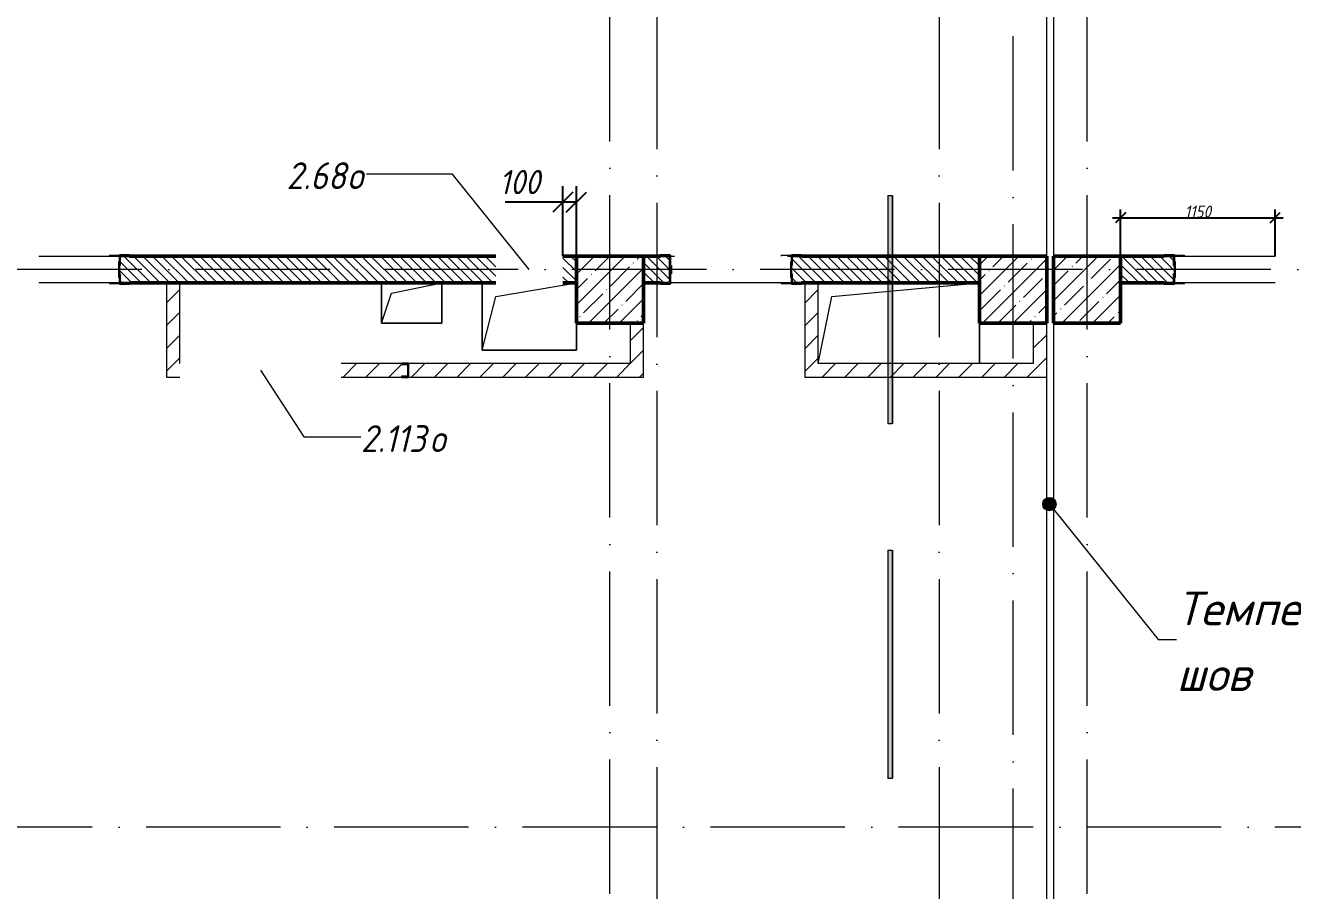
# Model space of a CAD drawing. Header units: millimetres. Extents: x -537608 to 253996, y -217170 to 186033.
# Drawn here: x -120398 to -110968, y -55380 to -48940 of the extents above; entities that cross this region are included whole.
import ezdxf

# ---------------------------------------------------------------- set-up
doc = ezdxf.new("R2010")
doc.units = ezdxf.units.MM
doc.linetypes.add('50_200_ШТРИХ_1Т_ш5_п1_п1_', pattern=[1400, 1000, -200, 0, -200])
for name, color, linetype, lineweight in [('A-____-____-DIMS', 7, 'Continuous', 9), ('A-FLOR-____-OTLN', 7, 'Continuous', 9), ('A-GENM-____-MCUT', 7, 'Continuous', 25), ('A-GENM-____-OTLN', 7, 'Continuous', 9), ('A-GENM-____-OTLN-1', 7, 'Continuous', 25), ('A-GLAZ-____-IDEN', 7, 'Continuous', 9), ('A-GLAZ-____-OTLN', 7, 'Continuous', 9), ('A-WALL-____-MCUT-2', 7, 'Continuous', 50), ('A-WALL-____-PATT-1', 7, 'Continuous', 9), ('A-WALL-FNSH-MCUT-1', 7, 'Continuous', 9), ('G-____-____-TEXT', 7, 'Continuous', 9), ('I-WALL-____-OTLN', 7, 'Continuous', 9), ('S-COLS-____-MCUT', 7, 'Continuous', 50), ('S-COLS-____-OTLN', 7, 'Continuous', 9), ('S-GRID-____-OTLN-1', 7, '50_200_ШТРИХ_1Т_ш5_п1_п1_', 9)]:
    doc.layers.add(name, color=color, linetype=linetype, lineweight=lineweight)
doc.layers.add('A-GLAZ-____-OTLN-1', color=7, linetype='Continuous', lineweight=9, true_color=0xc0c0c0)
doc.styles.add('ISOCPEUR_I', font='isocpeui.ttf', dxfattribs={"height": 300})
doc.styles.add('ISOCPEUR_I_10', font='isocpeui.ttf', dxfattribs={"width": 0.9, "height": 180})
doc.styles.add('ISOCPEUR_I_7', font='isocpeui.ttf', dxfattribs={"width": 0.9, "height": 90})
doc.styles.add('ISOCPEUR_I_9', font='isocpeui.ttf', dxfattribs={"width": 0.9, "height": 250})
doc.dimstyles.new('ISO-1_8_0_9К_СРЕДНИЙ_Кладочные_2', dxfattribs={"dimscale": 304.8, "dimtxt": 89.638306, "dimasz": 0.246063, "dimexe": 0.19685, "dimexo": 0, "dimgap": 0, "dimtad": 1, "dimdec": 3, "dimrnd": 0.001, "dimdsep": 46, "dimtxsty": 'ISOCPEUR_I_7', "dimblk1": 'OBLIQUE', "dimblk2": 'OBLIQUE', "dimsah": 1, "dimcen": 0.09, "dimdle": 0.19685, "dimazin": 0, "dimtfac": 1, "dimtdec": 4, "dimtix": 1, "dimtmove": 1, "dimatfit": 3, "dimfxl": 1, "dimtvp": 1, "dimtolj": 1, "dimtzin": 0, "dimarcsym": 2})
doc.dimstyles.new('ISO-1_8_0_9К_СРЕДНИЙ_Кладочные_3', dxfattribs={"dimscale": 304.8, "dimtxt": 179.276612, "dimasz": 0.492126, "dimexe": 0.393701, "dimexo": 0, "dimgap": 0, "dimtad": 1, "dimdec": 3, "dimrnd": 0.001, "dimdsep": 46, "dimtxsty": 'ISOCPEUR_I_10', "dimblk1": 'OBLIQUE', "dimblk2": 'OBLIQUE', "dimsah": 1, "dimcen": 0.09, "dimdle": 0.393701, "dimazin": 0, "dimtfac": 1, "dimtdec": 4, "dimtix": 1, "dimtmove": 0, "dimatfit": 3, "dimfxl": 1, "dimtvp": 1, "dimtolj": 1, "dimtzin": 0, "dimarcsym": 2})
pattern_1 = [(45, (-184647.67, -56738.29), (-84.85281, 84.85281), [])]
pattern_2 = [(135, (-184647.673, -56738.29), (-35.35534, -35.35534), [])]

# ---------------------------------------------------------------- blocks, each defined once
blk = doc.blocks.new('BSC_Колонна _Прямоугольная - 500х500-V56-АР1_План отверстий 2 этажа в осях 1-64_А-ГГ')
at = {"layer": 'S-COLS-____-OTLN'}
h = blk.add_hatch(dxfattribs=at)
h.set_pattern_fill('FP_85', color=256, style=0, pattern_type=2)
h.set_pattern_definition([(45, (-68600, -5831.04), (-114.04925, 114.04925), []), (45, (-68485.95, -5831.04), (-114.04925, 114.04925), [201.613, -40.323, 3.353, -36.97])])
h.paths.add_polyline_path([(-250, -250), (250, -250), (250, 250), (-250, 250)], flags=0)
at = {"layer": 'S-COLS-____-MCUT'}
for p, q in [((250, 250), (-250, 250)), ((-250, 250), (-250, -250)), ((250, -250), (250, 250)), ((-250, -250), (250, -250))]:
    blk.add_line(p, q, dxfattribs=at)
blk = doc.blocks.new('BSC_Колонна _Прямоугольная - 500х500-V113-АР1_План отверстий 2 этажа в осях 1-64_А-ГГ')
at = {"layer": 'S-COLS-____-OTLN'}
h = blk.add_hatch(dxfattribs=at)
h.set_pattern_fill('FP_142', color=256, style=0, pattern_type=2)
h.set_pattern_definition([(45, (-71600, -5831.04), (-114.04925, 114.04925), []), (45, (-71485.95, -5831.04), (-114.04925, 114.04925), [201.613, -40.323, 3.353, -36.97])])
h.paths.add_polyline_path([(-250, -250), (250, -250), (250, 250), (-250, 250)], flags=0)
at = {"layer": 'S-COLS-____-MCUT'}
for p, q in [((250, 250), (-250, 250)), ((-250, 250), (-250, -250)), ((250, -250), (250, 250)), ((-250, -250), (250, -250))]:
    blk.add_line(p, q, dxfattribs=at)
blk = doc.blocks.new('BSC_Колонна _Прямоугольная - 500х500-V131-АР1_План отверстий 2 этажа в осях 1-64_А-ГГ')
at = {"layer": 'S-COLS-____-OTLN'}
h = blk.add_hatch(dxfattribs=at)
h.set_pattern_fill('FP_161', color=256, style=0, pattern_type=2)
h.set_pattern_definition([(45, (-72150, -5831.04), (-114.04925, 114.04925), []), (45, (-72035.95, -5831.04), (-114.04925, 114.04925), [201.613, -40.323, 3.353, -36.97])])
h.paths.add_polyline_path([(-250, -250), (250, -250), (250, 250), (-250, 250)], flags=0)
at = {"layer": 'S-COLS-____-MCUT'}
for p, q in [((250, 250), (-250, 250)), ((-250, 250), (-250, -250)), ((250, -250), (250, 250)), ((-250, -250), (250, -250))]:
    blk.add_line(p, q, dxfattribs=at)
blk = doc.blocks.new('Фахверк_СКБ_Уголок - 200_3960_зеркало-28268689-АР1_План отверстий 2 этажа в осях 1-64_А-ГГ')
at = {"layer": 'A-GENM-____-MCUT'}
for p, q in [((200, 156), (125, 156)), ((125, 156), (125, 81)), ((131, 81), (131, 150)), ((131, 150), (200, 150)), ((200, 150), (200, 156)), ((125, 81), (131, 81)), ((131, 19), (125, 19)), ((125, 19), (125, -56)), ((131, -50), (131, 19)), ((125, -56), (200, -56)), ((200, -50), (131, -50)), ((200, -56), (200, -50))]:
    blk.add_line(p, q, dxfattribs=at)
blk = doc.blocks.new('154_Стойка_СКБ_Уголок - СМ-2480_200-28346303-АР1_План отверстий 2 этажа в осях 1-64_А-ГГ')
at = {"layer": 'A-GENM-____-MCUT'}
for p, q in [((125, 156), (125, 81)), ((200, 156), (125, 156)), ((131, 81), (131, 150)), ((131, 150), (200, 150)), ((200, 150), (200, 156)), ((125, 81), (131, 81)), ((131, 19), (125, 19)), ((125, 19), (125, -56)), ((131, -50), (131, 19)), ((125, -56), (200, -56)), ((200, -50), (131, -50)), ((200, -56), (200, -50))]:
    blk.add_line(p, q, dxfattribs=at)
blk = doc.blocks.new('Стойка_Влож_Полоса боковая - Полоса-28213942-АР1_План отверстий 2 этажа в осях 1-64_А-ГГ')
at = {"layer": 'A-GENM-____-OTLN'}
for p, q in [((-5, 60), (0, 60)), ((-5, -60), (-5, 60)), ((0, 31), (0, -31)), ((0, -60), (-5, -60))]:
    blk.add_line(p, q, dxfattribs=at)
blk = doc.blocks.new('Стойка_Влож_Уголок_Опорный - Уголок-28213941-АР1_План отверстий 2 этажа в осях 1-64_А-ГГ')
at = {"layer": 'A-GENM-____-OTLN'}
for p, q in [((-212, -6), (-212, 0)), ((0, 0), (0, -6)), ((-212, -75), (-212, -6)), ((-212, -6), (-206, -6)), ((-212, -75), (-206, -75)), ((-6, -6), (0, -6)), ((-6, -75), (0, -75)), ((0, -6), (0, -75))]:
    blk.add_line(p, q, dxfattribs=at)
blk = doc.blocks.new('154_Фахверк_СКБ_Швеллер - Тип_100_3960-28318856-АР1_План отверстий 2 этажа в осях 1-64_А-ГГ')
at = {"layer": 'A-GENM-____-MCUT'}
for p, q in [((175, 50), (125, 50)), ((125, 50), (125, -50)), ((128, 47), (175, 47)), ((128, -47), (128, 47)), ((175, 47), (175, 50)), ((125, -50), (175, -50)), ((175, -47), (128, -47)), ((175, -50), (175, -47))]:
    blk.add_line(p, q, dxfattribs=at)
blk = doc.blocks.new('AR_Отверстие прямоугольное _в плите_ - AR_Отверстие прямоугольное _в плите_-30552548-АР1_План отверстий 2 этажа в осях 1-64_А-ГГ')
at = {"layer": 'A-GENM-____-OTLN'}
for p, q in [((-500, 200), (600, 300)), ((-600, -300), (-500, 200)), ((600, -300), (600, 0))]:
    blk.add_line(p, q, dxfattribs=at)
blk = doc.blocks.new('AR_Отверстие прямоугольное _в плите_ - AR_Отверстие прямоугольное _в плите_-30553029-АР1_План отверстий 2 этажа в осях 1-64_А-ГГ')
at = {"layer": 'A-GENM-____-OTLN'}
for p, q in [((-350, 250), (-350, -250)), ((-250, 150), (350, 250)), ((-350, -250), (-250, 150)), ((350, -250), (350, -50)), ((-350, -250), (350, -250))]:
    blk.add_line(p, q, dxfattribs=at)
blk = doc.blocks.new('AR_Отверстие прямоугольное _в плите_ - AR_Отверстие прямоугольное _в плите_-V184-АР1_План отверстий 2 этажа в осях 1-64_А-ГГ')
at = {"layer": 'A-GENM-____-OTLN'}
for p, q in [((-225, 150), (-225, -150)), ((-150, 75), (225, 150)), ((225, -150), (225, 150)), ((-225, -150), (-150, 75)), ((-225, -150), (225, -150))]:
    blk.add_line(p, q, dxfattribs=at)
blk = doc.blocks.new('Отлив_СКБ - Отлив витража_СФТК-31883956-АР1_План отверстий 2 этажа в осях 1-64_А-ГГ')
at = {"layer": 'A-GLAZ-____-OTLN-1'}
for points in [[(0, 3), (0, 2), (1700, 3), (1700, 37), (0, 37)], [(0, 2), (0, 0), (1700, 0), (1700, 2)]]:
    blk.add_hatch(color=256, dxfattribs=at).paths.add_polyline_path(points, flags=0)
at = {"layer": 'A-GLAZ-____-OTLN'}
for p, q in [((0, 3), (0, 37)), ((1700, 37), (0, 37)), ((0, 2), (1700, 2)), ((1700, 37), (1700, 3)), ((1700, 0), (0, 0))]:
    blk.add_line(p, q, dxfattribs=at)
blk = doc.blocks.new('_Oblique')
at = {"color": 0, "linetype": 'ByBlock', "lineweight": -2}
blk.add_line((-0.5, -0.5), (0.5, 0.5), dxfattribs=at)
blk = doc.blocks.new('*D2421')
at = {"layer": 'A-____-____-DIMS', "color": 0, "lineweight": -2, "transparency": 16777216}
for p, q in [((-112247.7, -50657.2), (-112247.7, -50311.2)), ((-111097.7, -50657.2), (-111097.7, -50311.2)), ((-112307.7, -50371.2), (-111037.7, -50371.2))]:
    blk.add_line(p, q, dxfattribs=at)
at = {"layer": 'Defpoints', "color": 0, "transparency": 16777216}
for p in [(-111097.7, -50371.2), (-112247.7, -50657.2), (-111097.7, -50657.2)]:
    blk.add_point(p, dxfattribs=at)
at = {"layer": 'A-____-____-DIMS', "color": 0, "lineweight": -2, "transparency": 16777216, "xscale": 75, "yscale": 75, "zscale": 75, "rotation": 180}
blk.add_blockref('_Oblique', (-112247.7, -50371.2), dxfattribs=at)
at = {"layer": 'A-____-____-DIMS', "color": 0, "lineweight": -2, "transparency": 16777216, "xscale": 75, "yscale": 75, "zscale": 75}
blk.add_blockref('_Oblique', (-111097.7, -50371.2), dxfattribs=at)
at = {"layer": 'A-____-____-DIMS', "color": 0, "transparency": 16777216, "insert": (-111672.7, -50326.2), "char_height": 90, "width": 463.361, "attachment_point": 5, "style": 'ISOCPEUR_I_7'}
blk.add_mtext('\\A1;1150', dxfattribs=at)
blk = doc.blocks.new('*D2422')
at = {"layer": 'A-____-____-DIMS', "color": 0, "lineweight": -2, "transparency": 16777216}
for p, q in [((-116397.7, -50657.2), (-116397.7, -50136.1)), ((-116297.7, -50657.2), (-116297.7, -50136.1)), ((-116397.7, -50256.1), (-116828.2, -50256.1)), ((-116297.7, -50256.1), (-116517.7, -50256.1))]:
    blk.add_line(p, q, dxfattribs=at)
at = {"layer": 'Defpoints', "color": 0, "transparency": 16777216}
for p in [(-116297.7, -50256.1), (-116397.7, -50657.2), (-116297.7, -50657.2)]:
    blk.add_point(p, dxfattribs=at)
at = {"layer": 'A-____-____-DIMS', "color": 0, "lineweight": -2, "transparency": 16777216, "xscale": 150, "yscale": 150, "zscale": 150, "rotation": 180}
blk.add_blockref('_Oblique', (-116397.7, -50256.1), dxfattribs=at)
at = {"layer": 'A-____-____-DIMS', "color": 0, "lineweight": -2, "transparency": 16777216, "xscale": 150, "yscale": 150, "zscale": 150}
blk.add_blockref('_Oblique', (-116297.7, -50256.1), dxfattribs=at)
at = {"layer": 'A-____-____-DIMS', "color": 0, "transparency": 16777216, "insert": (-116872.1, -50016.1), "char_height": 180, "width": 368.207, "attachment_point": 1, "line_spacing_factor": 1.149209, "style": 'ISOCPEUR_I_10'}
blk.add_mtext('\\A1;100', dxfattribs=at)

msp = doc.modelspace()

# ---------------------------------------------------------------- hatches: boundary and pattern name
at = {"layer": 'A-WALL-____-PATT-1'}
h = msp.add_hatch(dxfattribs=at)
h.set_pattern_fill('FP_6', color=256, style=0, pattern_type=2)
h.set_pattern_definition(pattern_2)
h.paths.add_polyline_path([(-116397.6725, -50857.2474), (-116297.6725, -50857.2474), (-116297.6725, -50657.2474), (-116397.6725, -50657.2474), (-116397.6725, -50851.365)], flags=0)
h.paths.add_polyline_path([(-116897.6725, -50857.2474), (-116897.6725, -50657.2474), (-119691.6725, -50657.6003), (-119691.6725, -50726.2474), (-119697.6725, -50726.2474), (-119697.6725, -50788.2474), (-119691.6725, -50788.2474), (-119691.6725, -50857.2474), (-117497.7192, -50857.2474)], flags=0)
h.paths.add_polyline_path([(-121472.6725, -50857.2474), (-121403.6725, -50857.2474), (-121403.6725, -50788.2474), (-121397.6725, -50788.2474), (-121397.6725, -50726.2474), (-121403.6725, -50726.2474), (-121403.6725, -50657.2474), (-121797.6725, -50657.2474), (-121797.6725, -50857.2474)], flags=0)
h = msp.add_hatch(dxfattribs=at)
h.set_pattern_fill('FP_6', color=256, style=0, pattern_type=2)
h.set_pattern_definition(pattern_2)
h.paths.add_polyline_path([(-114622.6725, -50857.2474), (-113297.6725, -50857.2474), (-113297.6725, -50657.2474), (-114691.6725, -50657.2474), (-114691.6725, -50726.2474), (-114697.6725, -50726.2474), (-114697.6725, -50788.2474), (-114691.6725, -50788.2474), (-114691.6725, -50857.2474)], flags=0)
h.paths.add_polyline_path([(-115672.6725, -50857.2474), (-115603.6725, -50857.2474), (-115603.6725, -50788.2474), (-115597.6725, -50788.2474), (-115597.6725, -50726.2474), (-115603.6725, -50726.2474), (-115603.6725, -50657.2474), (-115797.6725, -50657.2474), (-115797.6725, -50857.2474), (-115730.2549, -50857.2474)], flags=0)
h = msp.add_hatch(dxfattribs=at)
h.set_pattern_fill('FP_6', color=256, style=0, pattern_type=2)
h.set_pattern_definition(pattern_2)
h.paths.add_polyline_path([(-109941.6725, -50857.2474), (-109747.6725, -50857.2474), (-109747.6725, -50657.2474), (-110141.6725, -50657.2474), (-110141.6725, -50726.2474), (-110147.6725, -50726.2474), (-110147.6725, -50788.2474), (-110141.6725, -50788.2474), (-110141.6725, -50857.2474), (-110072.6725, -50857.2474)], flags=0)
h.paths.add_polyline_path([(-112247.6725, -50857.2474), (-111853.6725, -50857.2474), (-111853.6725, -50788.2474), (-111847.6725, -50788.2474), (-111847.6725, -50726.2474), (-111853.6725, -50726.2474), (-111853.6725, -50657.2474), (-112247.6725, -50657.2474), (-112247.6725, -50817.2474)], flags=0)
h = msp.add_hatch(dxfattribs=at)
h.set_pattern_fill('FP_4', color=256, style=0, pattern_type=2)
h.set_pattern_definition(pattern_1)
h.paths.add_polyline_path([(-119247.6725, -51557.2474), (-119247.6725, -50857.2474), (-119347.6725, -50857.2474), (-119347.6725, -51557.2474)], flags=0)
h = msp.add_hatch(dxfattribs=at)
h.set_pattern_fill('FP_4', color=256, style=0, pattern_type=2)
h.set_pattern_definition(pattern_1)
h.paths.add_polyline_path([(-114497.6725, -51457.2474), (-114497.6725, -50857.2474), (-114597.6725, -50857.2474), (-114597.6725, -51457.2474)], flags=0)
h = msp.add_hatch(dxfattribs=at)
h.set_pattern_fill('FP_4', color=256, style=0, pattern_type=2)
h.set_pattern_definition(pattern_1)
h.paths.add_polyline_path([(-115797.6725, -51457.2474), (-115797.6725, -51157.2474), (-115897.6725, -51157.2474), (-115897.6725, -51457.2474)], flags=0)
h = msp.add_hatch(dxfattribs=at)
h.set_pattern_fill('FP_4', color=256, style=0, pattern_type=2)
h.set_pattern_definition(pattern_1)
h.paths.add_polyline_path([(-112797.6725, -51457.2474), (-112797.6725, -51157.2474), (-112897.6725, -51157.2474), (-112897.6725, -51457.2474)], flags=0)
h = msp.add_hatch(dxfattribs=at)
h.set_pattern_fill('FP_4', color=256, style=0, pattern_type=2)
h.set_pattern_definition(pattern_1)
h.paths.add_polyline_path([(-115797.6725, -51557.2474), (-115797.6725, -51457.2474), (-117547.6725, -51457.2474), (-117547.6725, -51557.2474), (-117497.7192, -51557.2474)], flags=0)
h.paths.add_polyline_path([(-117597.6725, -51557.2474), (-117597.6725, -51554.2474), (-117550.6725, -51554.2474), (-117550.6725, -51460.2474), (-117597.6725, -51460.2474), (-117597.6725, -51457.2474), (-118047.6725, -51457.2474), (-118047.6725, -51557.2474)], flags=0)
h = msp.add_hatch(dxfattribs=at)
h.set_pattern_fill('FP_4', color=256, style=0, pattern_type=2)
h.set_pattern_definition(pattern_1)
h.paths.add_polyline_path([(-112797.6725, -51557.2474), (-112797.6725, -51457.2474), (-114597.6725, -51457.2474), (-114597.6725, -51557.2474), (-113962.7906, -51557.2474)], flags=0)
at = {"layer": 'G-____-____-TEXT'}
h = msp.add_hatch(color=256, dxfattribs=at)
edge = h.paths.add_edge_path(flags=0)
edge.add_arc((-112777.6781, -52502.8831), 50, 0, 360)

# ---------------------------------------------------------------- linework, layer by layer
at = {"layer": 'A-FLOR-____-OTLN'}
for p, q in [((-112797.6725, -50657.2474), (-112797.6725, -47757.2474)), ((-112747.6725, -47757.2474), (-112747.6725, -50657.2474)), ((-117747.6725, -51157.2474), (-117747.6725, -50857.2474)), ((-117297.6725, -50857.2474), (-117297.6725, -51157.2474)), ((-116997.6725, -51357.2474), (-116997.6725, -50857.2474)), ((-117297.6725, -51157.2474), (-117747.6725, -51157.2474)), ((-116297.6725, -51157.2474), (-116297.6725, -51357.2474)), ((-113297.6725, -51157.2474), (-113297.6725, -51457.2474)), ((-112747.6725, -51157.2474), (-112747.6725, -58157.2474)), ((-116297.6725, -51357.2474), (-116997.6725, -51357.2474)), ((-112797.6725, -58157.2474), (-112797.6725, -51557.2474))]:
    msp.add_line(p, q, dxfattribs=at)
at = {"layer": 'A-GLAZ-____-IDEN'}
for p, q in [((-117218.5138, -50046.2009), (-117858.1159, -50046.2009)), ((-116647.6725, -50757.2474), (-117218.5138, -50046.2009)), ((-118647.6725, -51507.2474), (-118326.2301, -52003.2762)), ((-118326.2301, -52003.2762), (-117900.306, -52003.2762))]:
    msp.add_line(p, q, dxfattribs=at)
at = {"layer": 'A-WALL-____-MCUT-2'}
for p, q in [((-116897.6725, -50657.2474), (-119622.6725, -50657.2474)), ((-116297.6725, -50657.2474), (-116397.6725, -50657.2474)), ((-115672.6725, -50657.2474), (-115797.6725, -50657.2474)), ((-115597.6725, -50788.2474), (-115597.6725, -50726.2474)), ((-113297.6725, -50657.2474), (-114622.6725, -50657.2474)), ((-111922.6725, -50657.2474), (-112247.6725, -50657.2474)), ((-119622.6725, -50857.2474), (-116897.6725, -50857.2474)), ((-116397.6725, -50857.2474), (-116297.6725, -50857.2474)), ((-115797.6725, -50857.2474), (-115672.6725, -50857.2474)), ((-114622.6725, -50857.2474), (-113297.6725, -50857.2474)), ((-112247.6725, -50857.2474), (-111922.6725, -50857.2474))]:
    msp.add_line(p, q, dxfattribs=at)
at = {"layer": 'A-WALL-FNSH-MCUT-1'}
for p, q in [((-119347.6725, -50857.2474), (-119347.6725, -51557.2474)), ((-119247.6725, -51457.2474), (-119247.6725, -50857.2474)), ((-114597.6725, -50857.2474), (-114597.6725, -51557.2474)), ((-114497.6725, -51457.2474), (-114497.6725, -50857.2474)), ((-115897.6725, -51157.2474), (-115897.6725, -51457.2474)), ((-115797.6725, -51557.2474), (-115797.6725, -51157.2474)), ((-112897.6725, -51157.2474), (-112897.6725, -51457.2474)), ((-112797.6725, -51557.2474), (-112797.6725, -51157.2474)), ((-117597.6725, -51457.2474), (-118047.6725, -51457.2474)), ((-115897.6725, -51457.2474), (-117547.6725, -51457.2474)), ((-112897.6725, -51457.2474), (-114497.6725, -51457.2474)), ((-119347.6725, -51557.2474), (-119247.6725, -51557.2474)), ((-118047.6725, -51557.2474), (-117597.6725, -51557.2474)), ((-117547.6725, -51557.2474), (-115797.6725, -51557.2474)), ((-114597.6725, -51557.2474), (-112797.6725, -51557.2474))]:
    msp.add_line(p, q, dxfattribs=at)
at = {"layer": 'G-____-____-TEXT'}
for p, q in [((-112777.6781, -52502.8831), (-111969.6246, -53510.2666)), ((-111969.6246, -53510.2666), (-111831.3352, -53510.2666))]:
    msp.add_line(p, q, dxfattribs=at)
msp.add_circle((-112777.6781, -52502.8831), 50, dxfattribs=at)
at = {"layer": 'I-WALL-____-OTLN'}
for p, q in [((-120297.6725, -50657.2474), (-119697.6725, -50657.2474)), ((-115597.6725, -50657.2474), (-115567.6725, -50657.2474)), ((-114727.6725, -50657.2474), (-114697.6725, -50657.2474)), ((-111847.6725, -50657.2474), (-111097.6725, -50657.2474)), ((-119697.6725, -50857.2474), (-120297.6725, -50857.2474)), ((-114697.6725, -50857.2474), (-115597.6725, -50857.2474)), ((-111097.6725, -50857.2474), (-111847.6725, -50857.2474))]:
    msp.add_line(p, q, dxfattribs=at)
at = {"layer": 'S-GRID-____-OTLN-1'}
for p, q in [((-115697.6725, -6857.3298), (-115697.6725, -61220.8957)), ((-113597.6725, -6857.3298), (-113597.6725, -61004.0561)), ((-116047.6725, -61004.0561), (-116047.6725, -46587.75)), ((-113047.6725, -61220.8957), (-113047.6725, -46587.75)), ((-112497.6725, -61004.0561), (-112497.6725, -46587.75)), ((-94328.8852, -50757.2474), (-189316.4427, -50757.2474)), ((-80697.0554, -54907.2474), (-189316.4427, -54907.2474))]:
    msp.add_line(p, q, dxfattribs=at)

# ---------------------------------------------------------------- block references
at = {"layer": 'A-GENM-____-OTLN'}
for name, p, rotation in [('Стойка_Влож_Уголок_Опорный - Уголок-28213941-АР1_План отверстий 2 этажа в осях 1-64_А-ГГ', (-119697.6725, -50863.2474), 269.9999999999995), ('Стойка_Влож_Уголок_Опорный - Уголок-28213941-АР1_План отверстий 2 этажа в осях 1-64_А-ГГ', (-114697.6725, -50863.2474), 269.9999999999995), ('Стойка_Влож_Уголок_Опорный - Уголок-28213941-АР1_План отверстий 2 этажа в осях 1-64_А-ГГ', (-111847.6725, -50651.2474), 89.99999999999955), ('Стойка_Влож_Полоса боковая - Полоса-28213942-АР1_План отверстий 2 этажа в осях 1-64_А-ГГ', (-111847.6725, -50757.2474), 180)]:
    msp.add_blockref(name, p, dxfattribs=dict(at, rotation=rotation))
for name, p in [('Стойка_Влож_Полоса боковая - Полоса-28213942-АР1_План отверстий 2 этажа в осях 1-64_А-ГГ', (-119697.6725, -50757.2474)), ('Стойка_Влож_Полоса боковая - Полоса-28213942-АР1_План отверстий 2 этажа в осях 1-64_А-ГГ', (-114697.6725, -50757.2474)), ('AR_Отверстие прямоугольное _в плите_ - AR_Отверстие прямоугольное _в плите_-V184-АР1_План отверстий 2 этажа в осях 1-64_А-ГГ', (-117522.6725, -51007.2474)), ('AR_Отверстие прямоугольное _в плите_ - AR_Отверстие прямоугольное _в плите_-30553029-АР1_План отверстий 2 этажа в осях 1-64_А-ГГ', (-116647.6725, -51107.2474)), ('AR_Отверстие прямоугольное _в плите_ - AR_Отверстие прямоугольное _в плите_-30552548-АР1_План отверстий 2 этажа в осях 1-64_А-ГГ', (-113897.6725, -51157.2474))]:
    msp.add_blockref(name, p, dxfattribs=at)
at = {"layer": 'A-GENM-____-OTLN-1'}
for p in [(-119822.6725, -50807.2474), (-114822.6725, -50807.2474)]:
    msp.add_blockref('154_Стойка_СКБ_Уголок - СМ-2480_200-28346303-АР1_План отверстий 2 этажа в осях 1-64_А-ГГ', p, dxfattribs=at)
at = {"layer": 'A-GENM-____-OTLN-1', "rotation": 180}
for name, p in [('Фахверк_СКБ_Уголок - 200_3960_зеркало-28268689-АР1_План отверстий 2 этажа в осях 1-64_А-ГГ', (-115472.6725, -50707.2474)), ('154_Стойка_СКБ_Уголок - СМ-2480_200-28346303-АР1_План отверстий 2 этажа в осях 1-64_А-ГГ', (-111722.6725, -50707.2474)), ('154_Фахверк_СКБ_Швеллер - Тип_100_3960-28318856-АР1_План отверстий 2 этажа в осях 1-64_А-ГГ', (-117422.6725, -51507.2474))]:
    msp.add_blockref(name, p, dxfattribs=at)
at = {"layer": 'A-GLAZ-____-OTLN', "rotation": 90}
for p in [(-113944.1575, -51905.6377), (-113944.1575, -54545.6377)]:
    msp.add_blockref('Отлив_СКБ - Отлив витража_СФТК-31883956-АР1_План отверстий 2 этажа в осях 1-64_А-ГГ', p, dxfattribs=at)
at = {"layer": 'S-COLS-____-OTLN'}
for name, p in [('BSC_Колонна _Прямоугольная - 500х500-V56-АР1_План отверстий 2 этажа в осях 1-64_А-ГГ', (-116047.6725, -50907.2474)), ('BSC_Колонна _Прямоугольная - 500х500-V113-АР1_План отверстий 2 этажа в осях 1-64_А-ГГ', (-113047.6725, -50907.2474)), ('BSC_Колонна _Прямоугольная - 500х500-V131-АР1_План отверстий 2 этажа в осях 1-64_А-ГГ', (-112497.6725, -50907.2474))]:
    msp.add_blockref(name, p, dxfattribs=at)

# ---------------------------------------------------------------- texts
at = {"layer": 'A-GLAZ-____-IDEN', "char_height": 200, "attachment_point": 1, "style": 'ISOCPEUR_I_9'}
for s, insert, width in [('2.68', (-118453.5705, -49958.5863), 548.35425), ('\\fISOCPEUR|b0|i1|c204|p34|;\\W.9;о', (-118001.133, -49958.5863), 158.734125), ('2.113', (-117900.306, -51915.6616), 620.506125), ('\\fISOCPEUR|b0|i1|c204|p34|;\\W.9;о', (-117388.3373, -51915.6616), 158.734125)]:
    msp.add_mtext(s, dxfattribs=dict(at, insert=insert, width=width))
at = {"layer": 'G-____-____-TEXT', "char_height": 250, "attachment_point": 1, "style": 'ISOCPEUR_I'}
for s, insert, width in [('Температурный', (-111831.3352, -53154.4124), 2763.416813), ('шов', (-111831.3352, -53643.8916), 656.582063)]:
    msp.add_mtext(s, dxfattribs=dict(at, insert=insert, width=width))

# ---------------------------------------------------------------- dimensions: what is measured, and where the dimension line sits
at = {"layer": 'A-____-____-DIMS'}
dim = msp.add_linear_dim(base=(-116297.6725, -50256.0703), p1=(-116397.6725, -50657.2474), p2=(-116297.6725, -50657.2474), dimstyle='ISO-1_8_0_9К_СРЕДНИЙ_Кладочные_3', override={"dimpost": '<>', "dimfxl": 100}, dxfattribs=at)
dim.commit()
dim.dimension.update_dxf_attribs({"geometry": '*D2422', "text_midpoint": (-116687.9498, -50256.0703), "dimtype": 160})
dim = msp.add_linear_dim(base=(-111097.6725, -50371.2324), p1=(-112247.6725, -50657.2474), p2=(-111097.6725, -50657.2474), dimstyle='ISO-1_8_0_9К_СРЕДНИЙ_Кладочные_2', override={"dimpost": '<>', "dimfxl": 1150}, dxfattribs=at)
dim.commit()
dim.dimension.update_dxf_attribs({"geometry": '*D2421', "text_midpoint": (-111672.6725, -50326.2324)})

doc.saveas('drawing.dxf')
